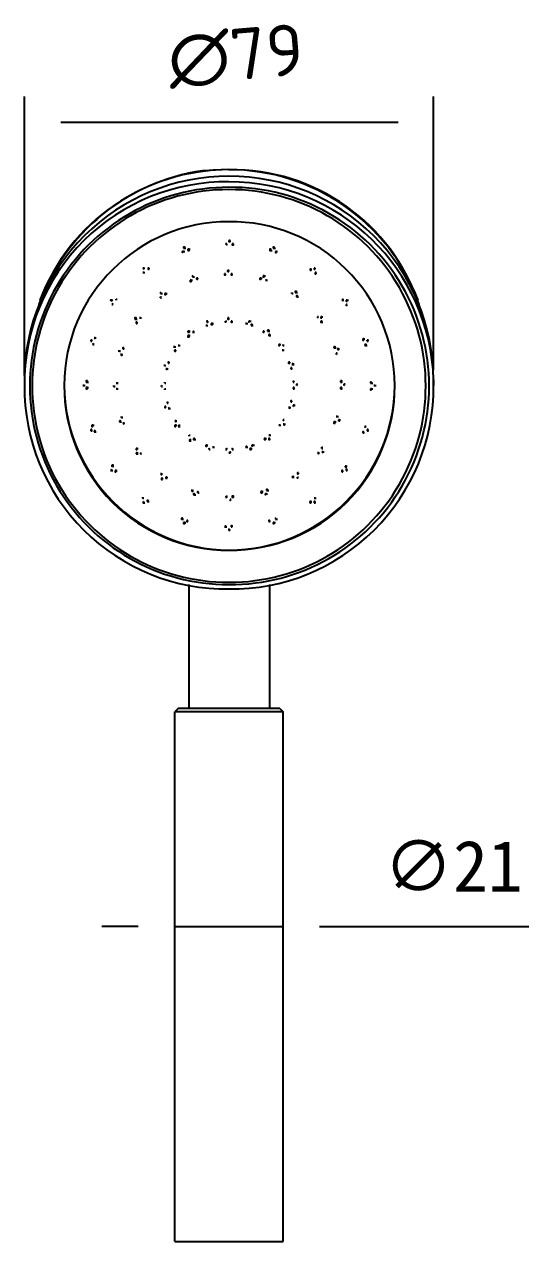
# Model space of a CAD drawing. Header units: millimetres. Extents: x 1.34 to 8.68, y 2.73 to 10.24.
# Drawn here: x 4.167 to 4.927, y 8.403 to 10.237 of the extents above; entities that cross this region are included whole.
import ezdxf

# ---------------------------------------------------------------- set-up
doc = ezdxf.new("R2010")
doc.units = ezdxf.units.MM
doc.layers.add('PDF2_문자', color=7, linetype='Continuous')
doc.layers.add('PDF2_형상', color=7, linetype='Continuous')
doc.styles.add('PDF ISOCPEUR', font='isocpeur.ttf')
doc.styles.add('PDF SimSun', font='SimSun.ttf')

msp = doc.modelspace()

# ---------------------------------------------------------------- linework, layer by layer
at = {"layer": 'PDF2_형상', "lineweight": 25}
for points in [[(4.1671, 9.7081), (4.1671, 10.1281)], [(4.7837, 9.7164), (4.7837, 10.1281)], [(4.2221, 10.0898), (4.7304, 10.0898)], [(4.4754, 10.0181), (4.4354, 10.0164)], [(4.4721, 9.9064), (4.4704, 9.9064)], [(4.4704, 9.9064), (4.4721, 9.9048), (4.4721, 9.9064)], [(4.4704, 9.9064), (4.4721, 9.9064)], [(4.4771, 9.9114), (4.4754, 9.9114)], [(4.4754, 9.9114), (4.4771, 9.9114)], [(4.4754, 9.9114), (4.4754, 9.9098), (4.4771, 9.9098), (4.4771, 9.9114)], [(4.4821, 9.9064), (4.4804, 9.9064)], [(4.4804, 9.9064), (4.4804, 9.9048), (4.4821, 9.9048), (4.4821, 9.9064)], [(4.4804, 9.9064), (4.4821, 9.9064)], [(4.4054, 9.8948), (4.4071, 9.8948)], [(4.4071, 9.8948), (4.4054, 9.8948)], [(4.4054, 9.8948), (4.4071, 9.8948)], [(4.4054, 9.8948), (4.4054, 9.8931), (4.4054, 9.8948), (4.4071, 9.8948)], [(4.4087, 9.8998), (4.4087, 9.9014), (4.4071, 9.9014), (4.4071, 9.8998)], [(4.4071, 9.8998), (4.4087, 9.8998), (4.4087, 9.9014)], [(4.4071, 9.8998), (4.4087, 9.8998)], [(4.4071, 9.8998), (4.4087, 9.8998)], [(4.4071, 9.8948), (4.4087, 9.8948)], [(4.4087, 9.8998), (4.4104, 9.8998)], [(4.4137, 9.8981), (4.4137, 9.8964)], [(4.4154, 9.8981), (4.4137, 9.8981)], [(4.4137, 9.8981), (4.4154, 9.8981)], [(4.4137, 9.8964), (4.4154, 9.8964), (4.4154, 9.8981)], [(4.4154, 9.8981), (4.4171, 9.8981)], [(4.5387, 9.8964), (4.5387, 9.8981), (4.5371, 9.8981), (4.5371, 9.8964)], [(4.5371, 9.8981), (4.5371, 9.8964), (4.5387, 9.8964), (4.5387, 9.8981)], [(4.5371, 9.8964), (4.5387, 9.8964)], [(4.5371, 9.8964), (4.5387, 9.8964)], [(4.5387, 9.8964), (4.5404, 9.8964)], [(4.5437, 9.8998), (4.5437, 9.9014), (4.5421, 9.9014), (4.5421, 9.8998)], [(4.5421, 9.8998), (4.5437, 9.8998)], [(4.5421, 9.8998), (4.5437, 9.8998), (4.5421, 9.8998)], [(4.5437, 9.8998), (4.5454, 9.8998)], [(4.5437, 9.8998), (4.5454, 9.8998)], [(4.5454, 9.8948), (4.5471, 9.8948)], [(4.5471, 9.8948), (4.5454, 9.8948)], [(4.5454, 9.8948), (4.5454, 9.8931), (4.5471, 9.8931)], [(4.5471, 9.8931), (4.5471, 9.8948)], [(4.5471, 9.8948), (4.5487, 9.8948)], [(4.3471, 9.8698), (4.3454, 9.8698)], [(4.3454, 9.8698), (4.3471, 9.8681)], [(4.3471, 9.8698), (4.3487, 9.8698)], [(4.3471, 9.8698), (4.3487, 9.8698)], [(4.3471, 9.8681), (4.3471, 9.8698)], [(4.3554, 9.8698), (4.3537, 9.8698), (4.3537, 9.8681)], [(4.3537, 9.8698), (4.3537, 9.8681), (4.3554, 9.8698)], [(4.3537, 9.8681), (4.3554, 9.8681)], [(4.3537, 9.8681), (4.3554, 9.8681)], [(4.3554, 9.8681), (4.3554, 9.8698)], [(4.5971, 9.8681), (4.5987, 9.8681)], [(4.5987, 9.8681), (4.5971, 9.8681)], [(4.5971, 9.8681), (4.5987, 9.8664), (4.5987, 9.8681)], [(4.5971, 9.8681), (4.5987, 9.8681)], [(4.5987, 9.8681), (4.6004, 9.8681)], [(4.6037, 9.8698), (4.6054, 9.8698)], [(4.6054, 9.8698), (4.6037, 9.8698)], [(4.6037, 9.8698), (4.6037, 9.8681), (4.6054, 9.8681)], [(4.6037, 9.8698), (4.6054, 9.8698)], [(4.6054, 9.8681), (4.6054, 9.8698)], [(4.3471, 9.8631), (4.3454, 9.8631)], [(4.3454, 9.8631), (4.3471, 9.8631)], [(4.3454, 9.8631), (4.3471, 9.8631)], [(4.3454, 9.8631), (4.3471, 9.8631)], [(4.3471, 9.8631), (4.3487, 9.8631)], [(4.4171, 9.8514), (4.4187, 9.8514)], [(4.4187, 9.8514), (4.4171, 9.8514)], [(4.4171, 9.8514), (4.4187, 9.8514)], [(4.4171, 9.8514), (4.4171, 9.8498), (4.4187, 9.8498), (4.4187, 9.8514)], [(4.4187, 9.8514), (4.4204, 9.8514)], [(4.4221, 9.8564), (4.4204, 9.8581), (4.4204, 9.8564)], [(4.4204, 9.8564), (4.4221, 9.8564)], [(4.4204, 9.8564), (4.4221, 9.8564)], [(4.4204, 9.8564), (4.4221, 9.8564)], [(4.4221, 9.8564), (4.4237, 9.8564)], [(4.4287, 9.8548), (4.4271, 9.8548), (4.4271, 9.8531)], [(4.4271, 9.8548), (4.4271, 9.8531), (4.4271, 9.8548)], [(4.4271, 9.8531), (4.4287, 9.8531)], [(4.4271, 9.8531), (4.4287, 9.8531)], [(4.4287, 9.8531), (4.4287, 9.8548)], [(4.4704, 9.8614), (4.4687, 9.8614)], [(4.4687, 9.8614), (4.4704, 9.8614)], [(4.4687, 9.8614), (4.4687, 9.8598), (4.4704, 9.8598), (4.4704, 9.8614)], [(4.4754, 9.8648), (4.4754, 9.8664), (4.4737, 9.8664), (4.4737, 9.8648)], [(4.4737, 9.8664), (4.4737, 9.8648), (4.4737, 9.8664), (4.4754, 9.8664)], [(4.4737, 9.8648), (4.4754, 9.8648)], [(4.4804, 9.8614), (4.4787, 9.8614)], [(4.4787, 9.8614), (4.4804, 9.8614)], [(4.4787, 9.8614), (4.4787, 9.8598), (4.4804, 9.8598), (4.4804, 9.8614)], [(4.5221, 9.8548), (4.5237, 9.8548)], [(4.5237, 9.8548), (4.5221, 9.8548)], [(4.5221, 9.8548), (4.5221, 9.8531), (4.5237, 9.8531), (4.5237, 9.8548)], [(4.5221, 9.8548), (4.5237, 9.8548)], [(4.5237, 9.8548), (4.5254, 9.8548)], [(4.5271, 9.8581), (4.5287, 9.8581)], [(4.5287, 9.8581), (4.5271, 9.8581)], [(4.5271, 9.8581), (4.5271, 9.8564), (4.5287, 9.8564), (4.5287, 9.8581)], [(4.5271, 9.8581), (4.5287, 9.8581)], [(4.5287, 9.8581), (4.5304, 9.8581)], [(4.5304, 9.8514), (4.5321, 9.8514)], [(4.5321, 9.8514), (4.5304, 9.8514)], [(4.5304, 9.8514), (4.5321, 9.8514)], [(4.5304, 9.8514), (4.5321, 9.8514)], [(4.5321, 9.8514), (4.5337, 9.8514)], [(4.6054, 9.8631), (4.6071, 9.8631)], [(4.6071, 9.8631), (4.6054, 9.8631)], [(4.6054, 9.8631), (4.6054, 9.8614), (4.6071, 9.8614)], [(4.6054, 9.8631), (4.6071, 9.8631)], [(4.6071, 9.8614), (4.6071, 9.8631)], [(4.3737, 9.8314), (4.3721, 9.8331), (4.3721, 9.8314)], [(4.3721, 9.8314), (4.3737, 9.8314)], [(4.3721, 9.8314), (4.3737, 9.8314)], [(4.3721, 9.8314), (4.3737, 9.8314)], [(4.3737, 9.8314), (4.3754, 9.8314)], [(4.3804, 9.8314), (4.3787, 9.8314)], [(4.3787, 9.8314), (4.3804, 9.8314)], [(4.3787, 9.8314), (4.3804, 9.8314)], [(4.3787, 9.8314), (4.3787, 9.8298), (4.3804, 9.8298), (4.3804, 9.8314)], [(4.3804, 9.8314), (4.3821, 9.8314)], [(4.5704, 9.8331), (4.5704, 9.8314)], [(4.5704, 9.8314), (4.5704, 9.8331)], [(4.5704, 9.8314), (4.5704, 9.8331)], [(4.5704, 9.8314), (4.5704, 9.8331)], [(4.5704, 9.8314), (4.5721, 9.8314)], [(4.5771, 9.8331), (4.5771, 9.8348), (4.5754, 9.8348), (4.5754, 9.8331)], [(4.5754, 9.8331), (4.5771, 9.8331)], [(4.5754, 9.8331), (4.5771, 9.8331)], [(4.5754, 9.8331), (4.5771, 9.8331)], [(4.5771, 9.8331), (4.5787, 9.8331)], [(4.2987, 9.8214), (4.2971, 9.8214)], [(4.2987, 9.8214), (4.2971, 9.8214), (4.2987, 9.8198)], [(4.2987, 9.8214), (4.3004, 9.8214)], [(4.2987, 9.8198), (4.2987, 9.8214)], [(4.2987, 9.8214), (4.3004, 9.8214)], [(4.3004, 9.8164), (4.2987, 9.8148)], [(4.2987, 9.8148), (4.3004, 9.8148)], [(4.2987, 9.8148), (4.3004, 9.8148)], [(4.2987, 9.8148), (4.3004, 9.8148)], [(4.3004, 9.8148), (4.3004, 9.8164)], [(4.3054, 9.8231), (4.3071, 9.8231)], [(4.3054, 9.8231), (4.3071, 9.8231)], [(4.3054, 9.8214), (4.3054, 9.8231)], [(4.3054, 9.8231), (4.3071, 9.8231)], [(4.3054, 9.8231), (4.3054, 9.8214)], [(4.3721, 9.8264), (4.3721, 9.8248)], [(4.3721, 9.8248), (4.3721, 9.8264)], [(4.3721, 9.8264), (4.3737, 9.8264)], [(4.3721, 9.8248), (4.3737, 9.8248)], [(4.3721, 9.8248), (4.3737, 9.8248)], [(4.5787, 9.8264), (4.5787, 9.8281), (4.5771, 9.8281), (4.5771, 9.8264)], [(4.5771, 9.8264), (4.5787, 9.8264)], [(4.5771, 9.8264), (4.5787, 9.8264)], [(4.5771, 9.8264), (4.5787, 9.8264)], [(4.5787, 9.8264), (4.5804, 9.8264)], [(4.6471, 9.8214), (4.6471, 9.8231), (4.6454, 9.8214)], [(4.6454, 9.8214), (4.6471, 9.8214)], [(4.6454, 9.8214), (4.6471, 9.8214)], [(4.6454, 9.8214), (4.6471, 9.8214)], [(4.6471, 9.8214), (4.6487, 9.8214)], [(4.6471, 9.8214), (4.6487, 9.8214)], [(4.6521, 9.8214), (4.6537, 9.8214)], [(4.6537, 9.8214), (4.6521, 9.8214)], [(4.6521, 9.8214), (4.6521, 9.8198), (4.6537, 9.8198)], [(4.6521, 9.8214), (4.6537, 9.8214)], [(4.6521, 9.8148), (4.6537, 9.8148)], [(4.6537, 9.8148), (4.6521, 9.8148)], [(4.6521, 9.8148), (4.6521, 9.8131)], [(4.6521, 9.8148), (4.6537, 9.8148)], [(4.6521, 9.8148), (4.6537, 9.8148)], [(4.6521, 9.8131), (4.6537, 9.8148)], [(4.6537, 9.8214), (4.6554, 9.8214)], [(4.6537, 9.8198), (4.6537, 9.8214)], [(4.3354, 9.7931), (4.3354, 9.7948), (4.3337, 9.7948), (4.3337, 9.7931)], [(4.3421, 9.7948), (4.3404, 9.7948)], [(4.3404, 9.7948), (4.3421, 9.7948)], [(4.3404, 9.7948), (4.3421, 9.7948)], [(4.3404, 9.7948), (4.3421, 9.7948)], [(4.3421, 9.7948), (4.3437, 9.7948)], [(4.4754, 9.7948), (4.4737, 9.7948)], [(4.4737, 9.7948), (4.4754, 9.7948)], [(4.4737, 9.7948), (4.4737, 9.7931), (4.4754, 9.7931), (4.4754, 9.7948)], [(4.6087, 9.7964), (4.6104, 9.7964)], [(4.6104, 9.7964), (4.6087, 9.7964)], [(4.6087, 9.7964), (4.6087, 9.7948)], [(4.6087, 9.7964), (4.6104, 9.7964)], [(4.6087, 9.7964), (4.6104, 9.7964)], [(4.6087, 9.7948), (4.6104, 9.7964)], [(4.6154, 9.7964), (4.6137, 9.7964)], [(4.6137, 9.7964), (4.6137, 9.7948), (4.6154, 9.7948)], [(4.6137, 9.7964), (4.6154, 9.7964)], [(4.6154, 9.7964), (4.6171, 9.7964)], [(4.6154, 9.7964), (4.6171, 9.7964)], [(4.6154, 9.7948), (4.6154, 9.7964)], [(4.3337, 9.7931), (4.3354, 9.7931)], [(4.3337, 9.7931), (4.3354, 9.7931)], [(4.3337, 9.7931), (4.3354, 9.7931)], [(4.3354, 9.7931), (4.3371, 9.7931)], [(4.3371, 9.7881), (4.3354, 9.7881), (4.3354, 9.7864)], [(4.3354, 9.7881), (4.3371, 9.7881)], [(4.3354, 9.7881), (4.3371, 9.7881)], [(4.3354, 9.7864), (4.3371, 9.7864)], [(4.3354, 9.7864), (4.3371, 9.7864)], [(4.3371, 9.7864), (4.3371, 9.7881)], [(4.4404, 9.7831), (4.4421, 9.7831)], [(4.4421, 9.7831), (4.4404, 9.7831)], [(4.4404, 9.7831), (4.4421, 9.7831)], [(4.4404, 9.7831), (4.4421, 9.7831)], [(4.4437, 9.7898), (4.4421, 9.7898), (4.4421, 9.7881)], [(4.4421, 9.7898), (4.4437, 9.7881), (4.4437, 9.7898)], [(4.4421, 9.7881), (4.4437, 9.7881)], [(4.4421, 9.7881), (4.4437, 9.7881)], [(4.4421, 9.7831), (4.4437, 9.7831)], [(4.4437, 9.7881), (4.4437, 9.7898)], [(4.4487, 9.7864), (4.4504, 9.7864)], [(4.4504, 9.7864), (4.4487, 9.7864)], [(4.4487, 9.7864), (4.4504, 9.7864)], [(4.4487, 9.7864), (4.4487, 9.7848), (4.4504, 9.7848), (4.4504, 9.7864)], [(4.4504, 9.7864), (4.4521, 9.7864)], [(4.4704, 9.7898), (4.4721, 9.7898)], [(4.4704, 9.7898), (4.4721, 9.7898)], [(4.4704, 9.7898), (4.4704, 9.7881), (4.4704, 9.7898)], [(4.4804, 9.7898), (4.4787, 9.7898)], [(4.4787, 9.7898), (4.4804, 9.7898)], [(4.4787, 9.7898), (4.4787, 9.7881), (4.4804, 9.7881), (4.4804, 9.7898)], [(4.5004, 9.7864), (4.5021, 9.7864)], [(4.5021, 9.7864), (4.5004, 9.7864)], [(4.5004, 9.7864), (4.5021, 9.7864)], [(4.5004, 9.7864), (4.5021, 9.7864)], [(4.5021, 9.7864), (4.5037, 9.7864)], [(4.5054, 9.7898), (4.5071, 9.7898)], [(4.5071, 9.7898), (4.5054, 9.7898)], [(4.5054, 9.7898), (4.5054, 9.7881), (4.5071, 9.7898)], [(4.5054, 9.7898), (4.5071, 9.7898)], [(4.5071, 9.7898), (4.5087, 9.7898)], [(4.5104, 9.7831), (4.5104, 9.7848), (4.5087, 9.7848), (4.5087, 9.7831)], [(4.5087, 9.7831), (4.5104, 9.7831)], [(4.5087, 9.7831), (4.5104, 9.7831)], [(4.5087, 9.7831), (4.5104, 9.7831)], [(4.5104, 9.7831), (4.5121, 9.7831)], [(4.5337, 9.7764), (4.5337, 9.7748)], [(4.5354, 9.7748), (4.5354, 9.7764), (4.5337, 9.7764)], [(4.5337, 9.7764), (4.5354, 9.7764)], [(4.6137, 9.7898), (4.6137, 9.7881)], [(4.6154, 9.7881), (4.6154, 9.7898), (4.6137, 9.7898)], [(4.6137, 9.7898), (4.6137, 9.7881), (4.6154, 9.7881)], [(4.6137, 9.7881), (4.6154, 9.7881)], [(4.6154, 9.7881), (4.6154, 9.7898)], [(4.6154, 9.7881), (4.6171, 9.7881)], [(4.2671, 9.7614), (4.2671, 9.7598)], [(4.2687, 9.7598), (4.2687, 9.7614), (4.2671, 9.7614)], [(4.2671, 9.7598), (4.2687, 9.7614)], [(4.2671, 9.7614), (4.2671, 9.7598)], [(4.2671, 9.7598), (4.2687, 9.7598)], [(4.2737, 9.7648), (4.2721, 9.7648)], [(4.2721, 9.7648), (4.2737, 9.7631)], [(4.2737, 9.7648), (4.2754, 9.7648)], [(4.2737, 9.7648), (4.2754, 9.7648)], [(4.2737, 9.7631), (4.2737, 9.7648)], [(4.2737, 9.7648), (4.2754, 9.7648)], [(4.4154, 9.7748), (4.4137, 9.7748)], [(4.4137, 9.7731), (4.4154, 9.7731), (4.4154, 9.7748)], [(4.4137, 9.7748), (4.4154, 9.7748)], [(4.4137, 9.7748), (4.4137, 9.7731)], [(4.4154, 9.7681), (4.4137, 9.7681)], [(4.4137, 9.7681), (4.4137, 9.7664), (4.4154, 9.7664), (4.4154, 9.7681)], [(4.4137, 9.7681), (4.4154, 9.7681)], [(4.4137, 9.7681), (4.4154, 9.7681)], [(4.4154, 9.7748), (4.4171, 9.7748)], [(4.4154, 9.7681), (4.4171, 9.7681)], [(4.4221, 9.7731), (4.4221, 9.7748), (4.4221, 9.7731), (4.4204, 9.7731)], [(4.4204, 9.7731), (4.4221, 9.7731)], [(4.4221, 9.7731), (4.4221, 9.7748)], [(4.4221, 9.7731), (4.4237, 9.7731)], [(4.4221, 9.7731), (4.4237, 9.7731)], [(4.5271, 9.7748), (4.5287, 9.7748)], [(4.5287, 9.7748), (4.5271, 9.7748)], [(4.5271, 9.7748), (4.5271, 9.7731), (4.5287, 9.7731)], [(4.5271, 9.7748), (4.5287, 9.7748)], [(4.5287, 9.7731), (4.5287, 9.7748)], [(4.5337, 9.7748), (4.5354, 9.7748)], [(4.5354, 9.7748), (4.5371, 9.7748)], [(4.5354, 9.7698), (4.5354, 9.7681)], [(4.5371, 9.7681), (4.5371, 9.7698), (4.5354, 9.7698)], [(4.5354, 9.7698), (4.5354, 9.7681), (4.5371, 9.7698)], [(4.5354, 9.7681), (4.5371, 9.7681)], [(4.5371, 9.7681), (4.5387, 9.7681)], [(4.6787, 9.7631), (4.6771, 9.7631)], [(4.6771, 9.7631), (4.6771, 9.7614), (4.6787, 9.7614)], [(4.6771, 9.7631), (4.6787, 9.7631)], [(4.6787, 9.7631), (4.6804, 9.7631)], [(4.6787, 9.7614), (4.6787, 9.7631)], [(4.6837, 9.7614), (4.6837, 9.7598)], [(4.6854, 9.7598), (4.6854, 9.7614), (4.6837, 9.7614)], [(4.6837, 9.7598), (4.6837, 9.7614)], [(4.6837, 9.7598), (4.6854, 9.7598)], [(4.6837, 9.7598), (4.6854, 9.7598)], [(4.2704, 9.7564), (4.2704, 9.7548)], [(4.2721, 9.7548), (4.2704, 9.7564)], [(4.2704, 9.7548), (4.2721, 9.7548)], [(4.2704, 9.7548), (4.2721, 9.7548)], [(4.2704, 9.7548), (4.2721, 9.7548)], [(4.3104, 9.7464), (4.3104, 9.7448), (4.3087, 9.7448)], [(4.3104, 9.7448), (4.3087, 9.7448)], [(4.3104, 9.7448), (4.3104, 9.7464)], [(4.3104, 9.7448), (4.3121, 9.7448)], [(4.3104, 9.7448), (4.3121, 9.7448)], [(4.3104, 9.7448), (4.3121, 9.7448)], [(4.3137, 9.7398), (4.3121, 9.7398)], [(4.3121, 9.7398), (4.3137, 9.7398)], [(4.3137, 9.7398), (4.3154, 9.7398)], [(4.3137, 9.7398), (4.3154, 9.7398)], [(4.3137, 9.7398), (4.3137, 9.7381), (4.3137, 9.7398)], [(4.3137, 9.7398), (4.3154, 9.7398)], [(4.3171, 9.7498), (4.3154, 9.7498), (4.3154, 9.7481)], [(4.3154, 9.7481), (4.3171, 9.7481), (4.3171, 9.7498)], [(4.3154, 9.7481), (4.3171, 9.7481)], [(4.3154, 9.7481), (4.3171, 9.7481)], [(4.3171, 9.7481), (4.3171, 9.7498)], [(4.3937, 9.7514), (4.3921, 9.7514)], [(4.3921, 9.7514), (4.3937, 9.7514)], [(4.3921, 9.7514), (4.3937, 9.7514)], [(4.3921, 9.7514), (4.3937, 9.7514)], [(4.3937, 9.7514), (4.3954, 9.7514)], [(4.3954, 9.7464), (4.3937, 9.7464), (4.3937, 9.7448)], [(4.3937, 9.7464), (4.3937, 9.7448), (4.3937, 9.7464), (4.3954, 9.7464)], [(4.3937, 9.7464), (4.3954, 9.7464)], [(4.3937, 9.7448), (4.3954, 9.7448)], [(4.3937, 9.7448), (4.3954, 9.7448)], [(4.3954, 9.7448), (4.3954, 9.7464)], [(4.4004, 9.7531), (4.3987, 9.7531)], [(4.3987, 9.7531), (4.4004, 9.7531)], [(4.3987, 9.7531), (4.4004, 9.7531)], [(4.3987, 9.7531), (4.4004, 9.7531)], [(4.4004, 9.7531), (4.4021, 9.7531)], [(4.5504, 9.7548), (4.5521, 9.7548)], [(4.5521, 9.7548), (4.5504, 9.7548)], [(4.5504, 9.7548), (4.5504, 9.7531), (4.5521, 9.7531)], [(4.5504, 9.7548), (4.5521, 9.7548)], [(4.5521, 9.7548), (4.5537, 9.7548)], [(4.5521, 9.7531), (4.5521, 9.7548)], [(4.5554, 9.7464), (4.5571, 9.7464)], [(4.5571, 9.7464), (4.5554, 9.7464)], [(4.5554, 9.7464), (4.5571, 9.7464)], [(4.5554, 9.7464), (4.5571, 9.7464)], [(4.5571, 9.7548), (4.5571, 9.7531)], [(4.5587, 9.7531), (4.5571, 9.7531), (4.5571, 9.7548)], [(4.5571, 9.7531), (4.5587, 9.7531)], [(4.5571, 9.7531), (4.5587, 9.7531)], [(4.5571, 9.7531), (4.5587, 9.7531)], [(4.5571, 9.7531), (4.5587, 9.7531)], [(4.5571, 9.7464), (4.5587, 9.7464)], [(4.5571, 9.7464), (4.5587, 9.7464)], [(4.6337, 9.7514), (4.6337, 9.7498)], [(4.6354, 9.7498), (4.6354, 9.7514), (4.6337, 9.7514)], [(4.6337, 9.7498), (4.6354, 9.7498)], [(4.6337, 9.7498), (4.6354, 9.7498)], [(4.6354, 9.7498), (4.6371, 9.7498)], [(4.6371, 9.7414), (4.6387, 9.7414)], [(4.6387, 9.7414), (4.6371, 9.7414)], [(4.6371, 9.7414), (4.6371, 9.7398)], [(4.6371, 9.7414), (4.6387, 9.7414)], [(4.6371, 9.7398), (4.6387, 9.7414)], [(4.6404, 9.7481), (4.6387, 9.7481)], [(4.6387, 9.7481), (4.6404, 9.7464)], [(4.6387, 9.7481), (4.6404, 9.7481)], [(4.6404, 9.7481), (4.6421, 9.7481)], [(4.6404, 9.7464), (4.6404, 9.7481)], [(4.6804, 9.7548), (4.6804, 9.7531)], [(4.6821, 9.7531), (4.6821, 9.7548), (4.6804, 9.7548)], [(4.6804, 9.7548), (4.6821, 9.7548)], [(4.6804, 9.7531), (4.6821, 9.7531)], [(4.6821, 9.7531), (4.6837, 9.7531)], [(4.3787, 9.7231), (4.3771, 9.7231)], [(4.3787, 9.7231), (4.3771, 9.7231)], [(4.3787, 9.7231), (4.3804, 9.7231)], [(4.3787, 9.7231), (4.3804, 9.7231)], [(4.3787, 9.7231), (4.3804, 9.7231)], [(4.3787, 9.7231), (4.3804, 9.7231)], [(4.3854, 9.7281), (4.3837, 9.7281), (4.3837, 9.7264)], [(4.3837, 9.7264), (4.3854, 9.7264)], [(4.3837, 9.7264), (4.3854, 9.7264)], [(4.3837, 9.7264), (4.3854, 9.7264)], [(4.3854, 9.7264), (4.3854, 9.7281)], [(4.5654, 9.7281), (4.5671, 9.7281)], [(4.5671, 9.7281), (4.5654, 9.7281)], [(4.5654, 9.7281), (4.5654, 9.7264), (4.5671, 9.7264)], [(4.5654, 9.7281), (4.5671, 9.7281)], [(4.5671, 9.7264), (4.5671, 9.7281)], [(4.5721, 9.7264), (4.5704, 9.7248)], [(4.5704, 9.7248), (4.5721, 9.7248)], [(4.5721, 9.7248), (4.5721, 9.7264)], [(4.5721, 9.7264), (4.5721, 9.7248)], [(4.5721, 9.7248), (4.5737, 9.7248)], [(4.3821, 9.7181), (4.3804, 9.7181)], [(4.3804, 9.7181), (4.3821, 9.7164)], [(4.3821, 9.7181), (4.3837, 9.7181)], [(4.3821, 9.7181), (4.3837, 9.7181)], [(4.3821, 9.7164), (4.3821, 9.7181)], [(4.3821, 9.7181), (4.3837, 9.7181)], [(4.5687, 9.7198), (4.5704, 9.7198)], [(4.5704, 9.7198), (4.5687, 9.7198)], [(4.5687, 9.7198), (4.5687, 9.7181)], [(4.5687, 9.7198), (4.5704, 9.7198)], [(4.5687, 9.7181), (4.5704, 9.7181), (4.5704, 9.7198)], [(4.1671, 9.7014), (4.1671, 9.6931)], [(4.2571, 9.6931), (4.2554, 9.6931)], [(4.2554, 9.6931), (4.2571, 9.6931)], [(4.2554, 9.6931), (4.2571, 9.6931)], [(4.2571, 9.6931), (4.2587, 9.6931)], [(4.2571, 9.6931), (4.2587, 9.6931)], [(4.2571, 9.6931), (4.2587, 9.6931)], [(4.2621, 9.6998), (4.2604, 9.6998), (4.2604, 9.6981)], [(4.2604, 9.6981), (4.2621, 9.6981)], [(4.2604, 9.6981), (4.2621, 9.6981)], [(4.2621, 9.6898), (4.2604, 9.6898)], [(4.2604, 9.6898), (4.2621, 9.6898)], [(4.2604, 9.6898), (4.2604, 9.6881), (4.2621, 9.6881)], [(4.2621, 9.6981), (4.2621, 9.6998)], [(4.2621, 9.6981), (4.2637, 9.6981)], [(4.2621, 9.6981), (4.2637, 9.6981)], [(4.2621, 9.6898), (4.2637, 9.6898)], [(4.2621, 9.6898), (4.2637, 9.6898)], [(4.2621, 9.6881), (4.2621, 9.6898)], [(4.3021, 9.6931), (4.3021, 9.6914)], [(4.3037, 9.6914), (4.3021, 9.6914), (4.3021, 9.6931)], [(4.3021, 9.6914), (4.3037, 9.6914)], [(4.3021, 9.6914), (4.3037, 9.6914)], [(4.3021, 9.6914), (4.3037, 9.6914)], [(4.3071, 9.6981), (4.3071, 9.6964), (4.3054, 9.6964)], [(4.3054, 9.6964), (4.3071, 9.6964), (4.3071, 9.6981)], [(4.3071, 9.6881), (4.3054, 9.6881)], [(4.3054, 9.6881), (4.3071, 9.6881), (4.3071, 9.6864)], [(4.3071, 9.6964), (4.3071, 9.6981)], [(4.3071, 9.6964), (4.3071, 9.6981)], [(4.3071, 9.6964), (4.3087, 9.6964)], [(4.3071, 9.6964), (4.3087, 9.6964)], [(4.3071, 9.6881), (4.3087, 9.6881)], [(4.3071, 9.6881), (4.3087, 9.6881)], [(4.3071, 9.6864), (4.3071, 9.6881)], [(4.3071, 9.6881), (4.3087, 9.6881)], [(4.3737, 9.6931), (4.3737, 9.6914)], [(4.3754, 9.6914), (4.3737, 9.6931)], [(4.3737, 9.6914), (4.3737, 9.6931)], [(4.3737, 9.6914), (4.3754, 9.6914)], [(4.3737, 9.6914), (4.3754, 9.6914)], [(4.3737, 9.6914), (4.3754, 9.6914)], [(4.3787, 9.6981), (4.3787, 9.6964)], [(4.3787, 9.6964), (4.3787, 9.6981)], [(4.3787, 9.6964), (4.3787, 9.6981)], [(4.3787, 9.6981), (4.3787, 9.6964)], [(4.3787, 9.6964), (4.3804, 9.6964)], [(4.3787, 9.6964), (4.3804, 9.6964)], [(4.3787, 9.6881), (4.3804, 9.6881)], [(4.3787, 9.6881), (4.3804, 9.6881)], [(4.3787, 9.6881), (4.3804, 9.6881)], [(4.3787, 9.6864), (4.3787, 9.6881)], [(4.3787, 9.6881), (4.3787, 9.6864)], [(4.3787, 9.6881), (4.3804, 9.6881)], [(4.5721, 9.6998), (4.5721, 9.6981)], [(4.5737, 9.6981), (4.5721, 9.6998)], [(4.5721, 9.6981), (4.5737, 9.6981)], [(4.5721, 9.6981), (4.5737, 9.6981)], [(4.5721, 9.6981), (4.5737, 9.6981)], [(4.5721, 9.6898), (4.5737, 9.6898)], [(4.5737, 9.6898), (4.5721, 9.6898)], [(4.5721, 9.6898), (4.5721, 9.6881)], [(4.5721, 9.6898), (4.5737, 9.6898)], [(4.5721, 9.6898), (4.5737, 9.6898)], [(4.5721, 9.6881), (4.5737, 9.6881), (4.5737, 9.6898)], [(4.5771, 9.6948), (4.5787, 9.6948)], [(4.5787, 9.6948), (4.5771, 9.6948)], [(4.5771, 9.6948), (4.5771, 9.6931)], [(4.5771, 9.6948), (4.5787, 9.6948)], [(4.5771, 9.6948), (4.5787, 9.6948)], [(4.5771, 9.6931), (4.5787, 9.6948)], [(4.6437, 9.6998), (4.6437, 9.6981)], [(4.6454, 9.6981), (4.6454, 9.6998), (4.6437, 9.6998)], [(4.6437, 9.6998), (4.6437, 9.6981)], [(4.6437, 9.6981), (4.6454, 9.6981), (4.6454, 9.6998)], [(4.6437, 9.6981), (4.6454, 9.6981)], [(4.6437, 9.6981), (4.6454, 9.6981)], [(4.6437, 9.6898), (4.6454, 9.6898)], [(4.6454, 9.6898), (4.6437, 9.6898)], [(4.6437, 9.6898), (4.6437, 9.6881)], [(4.6437, 9.6898), (4.6454, 9.6898)], [(4.6437, 9.6898), (4.6454, 9.6898)], [(4.6437, 9.6881), (4.6454, 9.6881), (4.6454, 9.6898)], [(4.6487, 9.6948), (4.6504, 9.6948)], [(4.6504, 9.6948), (4.6487, 9.6948)], [(4.6487, 9.6948), (4.6487, 9.6931)], [(4.6487, 9.6948), (4.6504, 9.6948)], [(4.6487, 9.6948), (4.6504, 9.6948)], [(4.6487, 9.6931), (4.6504, 9.6948)], [(4.6904, 9.6981), (4.6887, 9.6981), (4.6887, 9.6964)], [(4.6887, 9.6981), (4.6904, 9.6964)], [(4.6887, 9.6964), (4.6904, 9.6964)], [(4.6904, 9.6881), (4.6887, 9.6881)], [(4.6887, 9.6881), (4.6887, 9.6864), (4.6904, 9.6864)], [(4.6887, 9.6881), (4.6904, 9.6881)], [(4.6904, 9.6964), (4.6904, 9.6981)], [(4.6904, 9.6964), (4.6904, 9.6981)], [(4.6904, 9.6964), (4.6921, 9.6964)], [(4.6904, 9.6881), (4.6921, 9.6881)], [(4.6904, 9.6881), (4.6921, 9.6881)], [(4.6904, 9.6864), (4.6904, 9.6881)], [(4.6954, 9.6931), (4.6937, 9.6931)], [(4.6937, 9.6931), (4.6954, 9.6931)], [(4.6937, 9.6931), (4.6954, 9.6931)], [(4.6954, 9.6931), (4.6971, 9.6931)], [(4.6954, 9.6931), (4.6971, 9.6931)], [(4.6954, 9.6931), (4.6971, 9.6931)], [(4.7837, 9.7014), (4.7837, 9.6931)], [(4.7837, 9.6931), (4.7837, 9.7014)], [(4.3821, 9.6681), (4.3821, 9.6664)], [(4.3837, 9.6664), (4.3821, 9.6681)], [(4.3821, 9.6681), (4.3821, 9.6664)], [(4.3821, 9.6664), (4.3837, 9.6664)], [(4.3821, 9.6664), (4.3837, 9.6664)], [(4.5704, 9.6698), (4.5687, 9.6698), (4.5687, 9.6681)], [(4.5687, 9.6681), (4.5704, 9.6681)], [(4.5687, 9.6681), (4.5704, 9.6681)], [(4.5687, 9.6681), (4.5704, 9.6681)], [(4.5704, 9.6681), (4.5704, 9.6698)], [(4.3787, 9.6614), (4.3804, 9.6614)], [(4.3804, 9.6614), (4.3787, 9.6614)], [(4.3787, 9.6614), (4.3787, 9.6598), (4.3804, 9.6598)], [(4.3787, 9.6614), (4.3804, 9.6614)], [(4.3804, 9.6598), (4.3804, 9.6614)], [(4.3854, 9.6598), (4.3837, 9.6581)], [(4.3837, 9.6581), (4.3854, 9.6581), (4.3837, 9.6581)], [(4.3854, 9.6581), (4.3854, 9.6598)], [(4.3854, 9.6581), (4.3871, 9.6581)], [(4.3854, 9.6581), (4.3871, 9.6581)], [(4.5671, 9.6598), (4.5654, 9.6598)], [(4.5654, 9.6598), (4.5671, 9.6581)], [(4.5654, 9.6598), (4.5671, 9.6598)], [(4.5671, 9.6598), (4.5687, 9.6598)], [(4.5671, 9.6598), (4.5687, 9.6598)], [(4.5671, 9.6581), (4.5671, 9.6598)], [(4.5737, 9.6631), (4.5721, 9.6631)], [(4.5721, 9.6631), (4.5721, 9.6614)], [(4.5721, 9.6631), (4.5737, 9.6631)], [(4.5721, 9.6631), (4.5737, 9.6631)], [(4.5721, 9.6614), (4.5737, 9.6631)], [(4.5737, 9.6631), (4.5754, 9.6631)], [(4.2704, 9.6331), (4.2687, 9.6331)], [(4.2687, 9.6331), (4.2687, 9.6314), (4.2704, 9.6314)], [(4.2704, 9.6331), (4.2721, 9.6331)], [(4.2704, 9.6314), (4.2704, 9.6331)], [(4.2704, 9.6331), (4.2721, 9.6331)], [(4.3104, 9.6398), (4.3104, 9.6381)], [(4.3121, 9.6381), (4.3121, 9.6398), (4.3104, 9.6398)], [(4.3104, 9.6381), (4.3121, 9.6381)], [(4.3104, 9.6381), (4.3121, 9.6381)], [(4.3121, 9.6381), (4.3137, 9.6381)], [(4.3137, 9.6464), (4.3137, 9.6448)], [(4.3154, 9.6448), (4.3137, 9.6448), (4.3137, 9.6464)], [(4.3137, 9.6448), (4.3154, 9.6448)], [(4.3137, 9.6448), (4.3154, 9.6448)], [(4.3171, 9.6364), (4.3154, 9.6364)], [(4.3154, 9.6364), (4.3171, 9.6348)], [(4.3171, 9.6364), (4.3187, 9.6364)], [(4.3171, 9.6348), (4.3171, 9.6364)], [(4.3171, 9.6364), (4.3187, 9.6364)], [(4.3937, 9.6398), (4.3954, 9.6398)], [(4.3954, 9.6398), (4.3937, 9.6398)], [(4.3937, 9.6398), (4.3954, 9.6381), (4.3954, 9.6398)], [(4.3937, 9.6398), (4.3954, 9.6398)], [(4.3937, 9.6331), (4.3954, 9.6331)], [(4.3954, 9.6331), (4.3937, 9.6331)], [(4.3937, 9.6331), (4.3937, 9.6314), (4.3954, 9.6314)], [(4.3937, 9.6331), (4.3954, 9.6331)], [(4.3954, 9.6398), (4.3971, 9.6398)], [(4.3954, 9.6398), (4.3971, 9.6398)], [(4.3954, 9.6331), (4.3971, 9.6331)], [(4.3954, 9.6314), (4.3954, 9.6331)], [(4.4004, 9.6331), (4.3987, 9.6314)], [(4.3987, 9.6314), (4.4004, 9.6314)], [(4.4004, 9.6314), (4.4004, 9.6331)], [(4.4004, 9.6331), (4.4021, 9.6331)], [(4.4004, 9.6331), (4.4004, 9.6314), (4.4004, 9.6331)], [(4.4004, 9.6314), (4.4021, 9.6314)], [(4.5521, 9.6331), (4.5504, 9.6331)], [(4.5504, 9.6331), (4.5521, 9.6331)], [(4.5504, 9.6331), (4.5521, 9.6331)], [(4.5504, 9.6331), (4.5521, 9.6331)], [(4.5504, 9.6331), (4.5521, 9.6331)], [(4.5521, 9.6331), (4.5537, 9.6331)], [(4.5571, 9.6414), (4.5587, 9.6414)], [(4.5587, 9.6414), (4.5571, 9.6414)], [(4.5571, 9.6414), (4.5571, 9.6398)], [(4.5571, 9.6414), (4.5587, 9.6414)], [(4.5571, 9.6414), (4.5587, 9.6414)], [(4.5571, 9.6398), (4.5587, 9.6414)], [(4.5587, 9.6348), (4.5571, 9.6348)], [(4.5571, 9.6348), (4.5587, 9.6348)], [(4.5587, 9.6348), (4.5604, 9.6348)], [(4.5587, 9.6348), (4.5587, 9.6331), (4.5587, 9.6348)], [(4.6354, 9.6381), (4.6337, 9.6381)], [(4.6337, 9.6381), (4.6337, 9.6364), (4.6354, 9.6364)], [(4.6337, 9.6381), (4.6354, 9.6381)], [(4.6354, 9.6381), (4.6371, 9.6381)], [(4.6354, 9.6381), (4.6371, 9.6381)], [(4.6354, 9.6364), (4.6354, 9.6381)], [(4.6387, 9.6464), (4.6371, 9.6464)], [(4.6371, 9.6464), (4.6387, 9.6464)], [(4.6371, 9.6464), (4.6387, 9.6464)], [(4.6371, 9.6464), (4.6387, 9.6464)], [(4.6371, 9.6464), (4.6387, 9.6464)], [(4.6387, 9.6464), (4.6404, 9.6464)], [(4.6421, 9.6414), (4.6404, 9.6414)], [(4.6404, 9.6414), (4.6404, 9.6398)], [(4.6404, 9.6414), (4.6421, 9.6414)], [(4.6404, 9.6414), (4.6421, 9.6414)], [(4.6404, 9.6398), (4.6421, 9.6398), (4.6421, 9.6414)], [(4.6421, 9.6414), (4.6437, 9.6414)], [(4.6804, 9.6314), (4.6821, 9.6314)], [(4.6821, 9.6314), (4.6804, 9.6314)], [(4.6804, 9.6314), (4.6804, 9.6298)], [(4.6804, 9.6314), (4.6821, 9.6314)], [(4.6804, 9.6314), (4.6821, 9.6314)], [(4.6804, 9.6298), (4.6821, 9.6314)], [(4.2671, 9.6264), (4.2687, 9.6264)], [(4.2687, 9.6264), (4.2671, 9.6264)], [(4.2671, 9.6248), (4.2687, 9.6248), (4.2687, 9.6264)], [(4.2671, 9.6264), (4.2671, 9.6248)], [(4.2671, 9.6264), (4.2687, 9.6264)], [(4.2721, 9.6248), (4.2721, 9.6231)], [(4.2737, 9.6231), (4.2737, 9.6248), (4.2721, 9.6248)], [(4.2721, 9.6231), (4.2737, 9.6231), (4.2721, 9.6231)], [(4.2737, 9.6231), (4.2754, 9.6231)], [(4.2737, 9.6231), (4.2754, 9.6231)], [(4.4154, 9.6181), (4.4171, 9.6181)], [(4.4154, 9.6181), (4.4171, 9.6181)], [(4.4154, 9.6164), (4.4154, 9.6181)], [(4.4154, 9.6181), (4.4154, 9.6164)], [(4.4154, 9.6181), (4.4171, 9.6181)], [(4.4171, 9.6114), (4.4154, 9.6098)], [(4.4171, 9.6098), (4.4171, 9.6114)], [(4.4171, 9.6114), (4.4187, 9.6114)], [(4.4221, 9.6131), (4.4221, 9.6114)], [(4.4237, 9.6114), (4.4237, 9.6131), (4.4221, 9.6131)], [(4.4221, 9.6131), (4.4221, 9.6114), (4.4237, 9.6114), (4.4237, 9.6131)], [(4.4221, 9.6114), (4.4237, 9.6114)], [(4.4237, 9.6114), (4.4254, 9.6114)], [(4.5304, 9.6131), (4.5287, 9.6131)], [(4.5287, 9.6131), (4.5304, 9.6131)], [(4.5287, 9.6131), (4.5287, 9.6114)], [(4.5287, 9.6114), (4.5304, 9.6114), (4.5304, 9.6131)], [(4.5304, 9.6131), (4.5321, 9.6131)], [(4.5371, 9.6181), (4.5354, 9.6181)], [(4.5354, 9.6181), (4.5371, 9.6181)], [(4.5371, 9.6131), (4.5354, 9.6131), (4.5354, 9.6114)], [(4.5354, 9.6131), (4.5354, 9.6114), (4.5371, 9.6114), (4.5371, 9.6131)], [(4.5354, 9.6114), (4.5371, 9.6114)], [(4.5354, 9.6114), (4.5371, 9.6114)], [(4.5371, 9.6181), (4.5387, 9.6181)], [(4.5371, 9.6181), (4.5387, 9.6181)], [(4.5371, 9.6181), (4.5387, 9.6181)], [(4.5371, 9.6114), (4.5371, 9.6131)], [(4.6787, 9.6231), (4.6771, 9.6231), (4.6771, 9.6214)], [(4.6771, 9.6231), (4.6771, 9.6214)], [(4.6771, 9.6214), (4.6787, 9.6214), (4.6787, 9.6231)], [(4.6771, 9.6214), (4.6787, 9.6214)], [(4.6771, 9.6214), (4.6787, 9.6214)], [(4.6787, 9.6214), (4.6787, 9.6231)], [(4.6837, 9.6264), (4.6854, 9.6264)], [(4.6854, 9.6264), (4.6837, 9.6264)], [(4.6837, 9.6264), (4.6837, 9.6248)], [(4.6837, 9.6264), (4.6854, 9.6264)], [(4.6837, 9.6264), (4.6854, 9.6264)], [(4.6837, 9.6248), (4.6854, 9.6248), (4.6854, 9.6264)], [(4.3371, 9.5981), (4.3354, 9.5981)], [(4.3354, 9.5981), (4.3354, 9.5964), (4.3371, 9.5964)], [(4.3371, 9.5981), (4.3387, 9.5981)], [(4.3371, 9.5981), (4.3387, 9.5981)], [(4.3371, 9.5981), (4.3387, 9.5981)], [(4.3371, 9.5964), (4.3371, 9.5981)], [(4.4154, 9.6098), (4.4171, 9.6098)], [(4.4171, 9.6098), (4.4187, 9.6098)], [(4.4404, 9.6031), (4.4421, 9.6031)], [(4.4421, 9.6031), (4.4404, 9.6031)], [(4.4421, 9.6031), (4.4437, 9.6031)], [(4.4421, 9.6031), (4.4437, 9.6031)], [(4.4454, 9.5964), (4.4454, 9.5981), (4.4454, 9.5964)], [(4.4454, 9.5964), (4.4471, 9.5964)], [(4.4454, 9.5964), (4.4471, 9.5964)], [(4.4504, 9.5998), (4.4521, 9.5998)], [(4.4521, 9.5998), (4.4504, 9.5998)], [(4.4504, 9.5998), (4.4521, 9.5998)], [(4.4504, 9.5998), (4.4521, 9.5998)], [(4.4521, 9.5998), (4.4537, 9.5998)], [(4.4721, 9.5964), (4.4721, 9.5981), (4.4704, 9.5964)], [(4.4704, 9.5964), (4.4721, 9.5964)], [(4.4704, 9.5964), (4.4721, 9.5964)], [(4.4771, 9.5914), (4.4771, 9.5931), (4.4754, 9.5914)], [(4.4771, 9.5931), (4.4771, 9.5914), (4.4771, 9.5931)], [(4.4821, 9.5964), (4.4804, 9.5981), (4.4804, 9.5964)], [(4.4804, 9.5964), (4.4821, 9.5964)], [(4.4804, 9.5964), (4.4821, 9.5964)], [(4.5021, 9.5998), (4.5021, 9.6014), (4.5004, 9.5998)], [(4.5004, 9.5998), (4.5021, 9.5998)], [(4.5004, 9.5998), (4.5021, 9.5998)], [(4.5004, 9.5998), (4.5021, 9.5998)], [(4.5021, 9.5998), (4.5037, 9.5998)], [(4.5071, 9.5981), (4.5071, 9.5964)], [(4.5087, 9.5981), (4.5071, 9.5981)], [(4.5071, 9.5981), (4.5087, 9.5981)], [(4.5071, 9.5964), (4.5087, 9.5964), (4.5087, 9.5981)], [(4.5087, 9.5981), (4.5104, 9.5981)], [(4.5104, 9.6031), (4.5121, 9.6031)], [(4.5121, 9.6031), (4.5104, 9.6031)], [(4.5104, 9.6031), (4.5121, 9.6031)], [(4.5104, 9.6031), (4.5104, 9.6014), (4.5104, 9.6031), (4.5121, 9.6031)], [(4.5121, 9.6031), (4.5137, 9.6031)], [(4.6154, 9.5998), (4.6154, 9.5981)], [(4.6154, 9.5981), (4.6154, 9.5998)], [(4.6154, 9.5998), (4.6171, 9.5998)], [(4.6154, 9.5998), (4.6171, 9.5998)], [(4.6154, 9.5981), (4.6171, 9.5981)], [(4.6154, 9.5981), (4.6171, 9.5981)], [(4.6171, 9.5931), (4.6154, 9.5931)], [(4.6154, 9.5931), (4.6171, 9.5914)], [(4.6154, 9.5931), (4.6171, 9.5931)], [(4.6171, 9.5931), (4.6187, 9.5931)], [(4.6171, 9.5931), (4.6187, 9.5931)], [(4.6171, 9.5914), (4.6171, 9.5931)], [(4.3354, 9.5914), (4.3354, 9.5898)], [(4.3371, 9.5898), (4.3371, 9.5914), (4.3354, 9.5914)], [(4.3354, 9.5914), (4.3371, 9.5914)], [(4.3354, 9.5898), (4.3371, 9.5898)], [(4.3371, 9.5914), (4.3387, 9.5914)], [(4.3371, 9.5898), (4.3387, 9.5898)], [(4.3421, 9.5914), (4.3421, 9.5898)], [(4.3437, 9.5898), (4.3421, 9.5914)], [(4.3421, 9.5898), (4.3437, 9.5898)], [(4.3421, 9.5898), (4.3437, 9.5898)], [(4.3421, 9.5898), (4.3437, 9.5898)], [(4.4754, 9.5914), (4.4771, 9.5914)], [(4.6104, 9.5914), (4.6087, 9.5914)], [(4.6087, 9.5914), (4.6104, 9.5914)], [(4.6087, 9.5914), (4.6104, 9.5914)], [(4.6087, 9.5914), (4.6104, 9.5914)], [(4.6087, 9.5914), (4.6104, 9.5898), (4.6104, 9.5914)], [(4.6104, 9.5914), (4.6121, 9.5914)], [(4.2987, 9.5664), (4.2971, 9.5648)], [(4.2971, 9.5648), (4.2987, 9.5648), (4.2971, 9.5648)], [(4.2987, 9.5731), (4.2987, 9.5714)], [(4.3004, 9.5714), (4.3004, 9.5731), (4.2987, 9.5731)], [(4.2987, 9.5731), (4.2987, 9.5714), (4.3004, 9.5731)], [(4.2987, 9.5714), (4.3004, 9.5714)], [(4.2987, 9.5648), (4.2987, 9.5664)], [(4.2987, 9.5648), (4.3004, 9.5648)], [(4.2987, 9.5648), (4.3004, 9.5648)], [(4.2987, 9.5648), (4.3004, 9.5648)], [(4.3004, 9.5731), (4.3021, 9.5731)], [(4.3004, 9.5714), (4.3021, 9.5714)], [(4.3037, 9.5648), (4.3054, 9.5648)], [(4.3054, 9.5648), (4.3037, 9.5648)], [(4.3037, 9.5648), (4.3037, 9.5631), (4.3054, 9.5631)], [(4.3037, 9.5648), (4.3054, 9.5648)], [(4.3054, 9.5648), (4.3071, 9.5648)], [(4.3054, 9.5631), (4.3054, 9.5648)], [(4.3721, 9.5598), (4.3737, 9.5598)], [(4.3737, 9.5598), (4.3721, 9.5598)], [(4.3737, 9.5598), (4.3754, 9.5598)], [(4.3737, 9.5598), (4.3754, 9.5598)], [(4.5721, 9.5548), (4.5721, 9.5564), (4.5704, 9.5548)], [(4.5804, 9.5614), (4.5787, 9.5614), (4.5787, 9.5598)], [(4.5787, 9.5614), (4.5787, 9.5598), (4.5804, 9.5614)], [(4.5787, 9.5598), (4.5804, 9.5598)], [(4.5787, 9.5598), (4.5804, 9.5598)], [(4.5804, 9.5598), (4.5804, 9.5614)], [(4.6471, 9.5648), (4.6454, 9.5648), (4.6454, 9.5631)], [(4.6454, 9.5648), (4.6454, 9.5631)], [(4.6454, 9.5631), (4.6471, 9.5631)], [(4.6454, 9.5631), (4.6471, 9.5631)], [(4.6454, 9.5631), (4.6471, 9.5631)], [(4.6471, 9.5631), (4.6471, 9.5648)], [(4.6521, 9.5714), (4.6504, 9.5714)], [(4.6504, 9.5714), (4.6521, 9.5714)], [(4.6504, 9.5714), (4.6504, 9.5698)], [(4.6504, 9.5714), (4.6521, 9.5714)], [(4.6504, 9.5698), (4.6521, 9.5698), (4.6521, 9.5714)], [(4.6521, 9.5714), (4.6537, 9.5714)], [(4.6537, 9.5664), (4.6521, 9.5664), (4.6521, 9.5648)], [(4.6521, 9.5648), (4.6537, 9.5648)], [(4.6521, 9.5648), (4.6537, 9.5648)], [(4.6521, 9.5648), (4.6537, 9.5648)], [(4.6521, 9.5648), (4.6537, 9.5648)], [(4.6537, 9.5648), (4.6537, 9.5664)], [(4.3737, 9.5531), (4.3754, 9.5531)], [(4.3754, 9.5531), (4.3737, 9.5531)], [(4.3737, 9.5531), (4.3737, 9.5514), (4.3754, 9.5514)], [(4.3737, 9.5531), (4.3754, 9.5531)], [(4.3754, 9.5514), (4.3754, 9.5531)], [(4.3804, 9.5548), (4.3821, 9.5548)], [(4.3821, 9.5548), (4.3804, 9.5548)], [(4.3804, 9.5548), (4.3804, 9.5531), (4.3821, 9.5531)], [(4.3804, 9.5548), (4.3821, 9.5548)], [(4.3821, 9.5531), (4.3821, 9.5548)], [(4.5704, 9.5548), (4.5721, 9.5548)], [(4.5704, 9.5548), (4.5721, 9.5548)], [(4.5704, 9.5548), (4.5721, 9.5548)], [(4.5721, 9.5548), (4.5737, 9.5548)], [(4.5787, 9.5548), (4.5804, 9.5548)], [(4.5787, 9.5548), (4.5804, 9.5548)], [(4.5787, 9.5548), (4.5804, 9.5548)], [(4.5787, 9.5548), (4.5787, 9.5531), (4.5787, 9.5548)], [(4.5787, 9.5548), (4.5804, 9.5548)], [(4.3454, 9.5248), (4.3454, 9.5231)], [(4.3454, 9.5231), (4.3454, 9.5248)], [(4.3454, 9.5248), (4.3454, 9.5231), (4.3454, 9.5248)], [(4.3454, 9.5231), (4.3471, 9.5231)], [(4.3454, 9.5231), (4.3471, 9.5231)], [(4.3537, 9.5181), (4.3537, 9.5198), (4.3521, 9.5198), (4.3521, 9.5181)], [(4.4187, 9.5348), (4.4204, 9.5348)], [(4.4204, 9.5348), (4.4187, 9.5348)], [(4.4187, 9.5348), (4.4204, 9.5331), (4.4204, 9.5348)], [(4.4187, 9.5348), (4.4204, 9.5348)], [(4.4204, 9.5348), (4.4221, 9.5348)], [(4.4237, 9.5281), (4.4237, 9.5298), (4.4221, 9.5298), (4.4221, 9.5281)], [(4.4221, 9.5281), (4.4237, 9.5281), (4.4221, 9.5298)], [(4.4221, 9.5281), (4.4237, 9.5281)], [(4.4237, 9.5281), (4.4237, 9.5298)], [(4.4237, 9.5281), (4.4254, 9.5281)], [(4.4287, 9.5314), (4.4287, 9.5331), (4.4287, 9.5314)], [(4.4287, 9.5314), (4.4304, 9.5314)], [(4.4287, 9.5314), (4.4304, 9.5314)], [(4.4721, 9.5248), (4.4721, 9.5264), (4.4704, 9.5248)], [(4.4704, 9.5264), (4.4721, 9.5248), (4.4721, 9.5264)], [(4.4704, 9.5248), (4.4721, 9.5248)], [(4.4787, 9.5214), (4.4771, 9.5214)], [(4.4771, 9.5214), (4.4771, 9.5198), (4.4787, 9.5214)], [(4.4771, 9.5214), (4.4787, 9.5214)], [(4.4821, 9.5248), (4.4821, 9.5264), (4.4804, 9.5264), (4.4804, 9.5248)], [(4.4804, 9.5264), (4.4804, 9.5248), (4.4821, 9.5248), (4.4821, 9.5264)], [(4.4804, 9.5248), (4.4821, 9.5248)], [(4.5237, 9.5331), (4.5237, 9.5314)], [(4.5254, 9.5331), (4.5237, 9.5331)], [(4.5237, 9.5331), (4.5254, 9.5331)], [(4.5237, 9.5314), (4.5254, 9.5314), (4.5254, 9.5331)], [(4.5254, 9.5331), (4.5271, 9.5331)], [(4.5304, 9.5298), (4.5321, 9.5298)], [(4.5321, 9.5298), (4.5304, 9.5298)], [(4.5304, 9.5298), (4.5304, 9.5281), (4.5304, 9.5298), (4.5321, 9.5298)], [(4.5304, 9.5298), (4.5321, 9.5298)], [(4.5337, 9.5348), (4.5337, 9.5364), (4.5321, 9.5364), (4.5321, 9.5348)], [(4.5321, 9.5348), (4.5337, 9.5348), (4.5337, 9.5364)], [(4.5321, 9.5348), (4.5337, 9.5348)], [(4.5321, 9.5348), (4.5337, 9.5348)], [(4.5321, 9.5298), (4.5337, 9.5298)], [(4.5337, 9.5348), (4.5354, 9.5348)], [(4.6054, 9.5231), (4.6037, 9.5231)], [(4.6037, 9.5231), (4.6054, 9.5231)], [(4.6037, 9.5231), (4.6054, 9.5231)], [(4.6037, 9.5231), (4.6054, 9.5231)], [(4.6054, 9.5231), (4.6071, 9.5231)], [(4.3471, 9.5181), (4.3454, 9.5164)], [(4.3454, 9.5164), (4.3471, 9.5164), (4.3471, 9.5181)], [(4.3471, 9.5164), (4.3471, 9.5181)], [(4.3471, 9.5164), (4.3487, 9.5164)], [(4.3471, 9.5164), (4.3487, 9.5164)], [(4.3521, 9.5181), (4.3537, 9.5181)], [(4.3521, 9.5181), (4.3537, 9.5181)], [(4.3521, 9.5181), (4.3537, 9.5181)], [(4.3537, 9.5181), (4.3554, 9.5181)], [(4.5987, 9.5181), (4.5971, 9.5181)], [(4.5971, 9.5181), (4.5987, 9.5181)], [(4.5971, 9.5164), (4.5987, 9.5164), (4.5987, 9.5181)], [(4.5971, 9.5181), (4.5971, 9.5164)], [(4.5987, 9.5181), (4.6004, 9.5181)], [(4.6054, 9.5181), (4.6037, 9.5181), (4.6037, 9.5164)], [(4.6037, 9.5164), (4.6054, 9.5164), (4.6054, 9.5181)], [(4.6037, 9.5164), (4.6054, 9.5164)], [(4.6037, 9.5164), (4.6054, 9.5164)], [(4.6054, 9.5164), (4.6054, 9.5181)], [(4.4037, 9.4931), (4.4037, 9.4914)], [(4.4054, 9.4914), (4.4054, 9.4931), (4.4037, 9.4931)], [(4.4037, 9.4931), (4.4037, 9.4914), (4.4054, 9.4931)], [(4.4037, 9.4914), (4.4054, 9.4914)], [(4.4054, 9.4914), (4.4071, 9.4914)], [(4.4071, 9.4864), (4.4087, 9.4864)], [(4.4087, 9.4864), (4.4071, 9.4864)], [(4.4071, 9.4864), (4.4071, 9.4848), (4.4087, 9.4848), (4.4087, 9.4864)], [(4.4071, 9.4864), (4.4087, 9.4864)], [(4.4087, 9.4864), (4.4104, 9.4864)], [(4.4121, 9.4898), (4.4137, 9.4898)], [(4.4137, 9.4898), (4.4121, 9.4898)], [(4.4121, 9.4898), (4.4121, 9.4881), (4.4137, 9.4881)], [(4.4121, 9.4898), (4.4137, 9.4898)], [(4.4137, 9.4881), (4.4137, 9.4898)], [(4.5371, 9.4898), (4.5354, 9.4898), (4.5354, 9.4881)], [(4.5354, 9.4898), (4.5371, 9.4881), (4.5371, 9.4898)], [(4.5354, 9.4881), (4.5371, 9.4881)], [(4.5354, 9.4881), (4.5371, 9.4881)], [(4.5371, 9.4881), (4.5371, 9.4898)], [(4.5421, 9.4864), (4.5437, 9.4864)], [(4.5437, 9.4864), (4.5421, 9.4864)], [(4.5421, 9.4864), (4.5421, 9.4848), (4.5437, 9.4848), (4.5437, 9.4864)], [(4.5421, 9.4864), (4.5437, 9.4864)], [(4.5437, 9.4864), (4.5454, 9.4864)], [(4.5471, 9.4914), (4.5454, 9.4931), (4.5454, 9.4914)], [(4.5454, 9.4914), (4.5471, 9.4914)], [(4.5454, 9.4914), (4.5471, 9.4914)], [(4.5454, 9.4914), (4.5471, 9.4914)], [(4.5471, 9.4914), (4.5487, 9.4914)], [(4.4704, 9.4798), (4.4704, 9.4814), (4.4704, 9.4798), (4.4687, 9.4798)], [(4.4687, 9.4798), (4.4704, 9.4798)], [(4.4704, 9.4798), (4.4721, 9.4798)], [(4.4771, 9.4748), (4.4754, 9.4764), (4.4754, 9.4748)], [(4.4754, 9.4764), (4.4754, 9.4748), (4.4771, 9.4764)], [(4.4754, 9.4748), (4.4771, 9.4748)], [(4.4804, 9.4798), (4.4804, 9.4814), (4.4787, 9.4814), (4.4787, 9.4798)], [(4.4787, 9.4798), (4.4804, 9.4798)], [(4.4787, 9.4798), (4.4804, 9.4798)], [(4.4154, 9.2064), (4.4154, 9.3931)], [(4.5371, 9.2064), (4.5371, 9.3931)], [(4.3987, 9.2064), (4.3937, 9.2014)], [(4.5521, 9.2064), (4.3987, 9.2064)], [(4.5521, 9.2064), (4.5571, 9.2014)], [(4.3937, 8.4031), (4.3937, 9.2014)], [(4.5571, 9.2014), (4.3937, 9.2014)], [(4.5571, 8.4031), (4.5571, 9.2014)], [(4.3937, 8.8531), (4.3937, 8.9164)], [(4.5571, 8.8181), (4.5571, 8.9164)], [(4.3387, 8.8781), (4.2837, 8.8781)], [(4.3937, 8.8781), (4.5571, 8.8781)], [(4.6121, 8.8781), (4.9271, 8.8781)], [(4.3937, 8.4031), (4.5571, 8.4031)]]:
    msp.add_lwpolyline(points, dxfattribs=at)
for points in [[(4.4404, 9.6031), (4.4404, 9.6014), (4.4421, 9.6014), (4.4421, 9.6031)], [(4.3721, 9.5598), (4.3737, 9.5581), (4.3737, 9.5598)]]:
    msp.add_lwpolyline(points, close=True, dxfattribs=at)
for centre, radius, start, end in [((4.479, 9.7114), 0.3081, 98.1307, 160.4059), ((4.4754, 9.7133), 0.3048, 20.7842, 159.2158), ((4.4796, 9.7202), 0.2979, 18.5041, 90.7996), ((4.4744, 9.7008), 0.3073, 89.8043, 179.8852), ((4.4716, 9.6953), 0.3045, 89.2741, 180.4154), ((4.4765, 9.7008), 0.3073, 0.1148, 90.1957), ((4.4765, 9.6923), 0.3074, 1.6936, 90.1952), ((4.4746, 9.6923), 0.2992, 89.8404, 270.1596), ((4.4746, 9.6923), 0.2958, 89.8387, 270.1613), ((4.4779, 9.6923), 0.2992, 269.523, 90.477), ((4.4762, 9.6923), 0.2958, 269.8386, 90.1614), ((4.4746, 9.6922), 0.2475, 89.8132, 179.801), ((4.4779, 9.6922), 0.2475, 0.2008, 90.5682), ((4.4716, 9.6909), 0.3045, 179.5847, 270.7259), ((4.4746, 9.6923), 0.2475, 179.8134, 270.1868), ((4.4775, 9.6952), 0.2504, 180.472, 269.5281), ((4.4793, 9.6909), 0.3045, 269.2741, 0.4152), ((4.4779, 9.6923), 0.2475, 269.4317, 0.1848), ((4.475, 9.6952), 0.2504, 270.0873, 359.5293)]:
    msp.add_arc(centre, radius, start, end, dxfattribs=at)

# ---------------------------------------------------------------- texts
at = {"layer": 'PDF2_문자', "insert": (4.3837, 10.1806), "char_height": 0.07734, "attachment_point": 4, "rotation": 4.7632, "style": 'PDF ISOCPEUR'}
msp.add_mtext('∅79', dxfattribs=at)
at = {"layer": 'PDF2_문자', "insert": (4.7087, 8.969), "char_height": 0.07691, "attachment_point": 4, "style": 'PDF SimSun'}
msp.add_mtext('∅21', dxfattribs=at)

doc.saveas('drawing.dxf')
